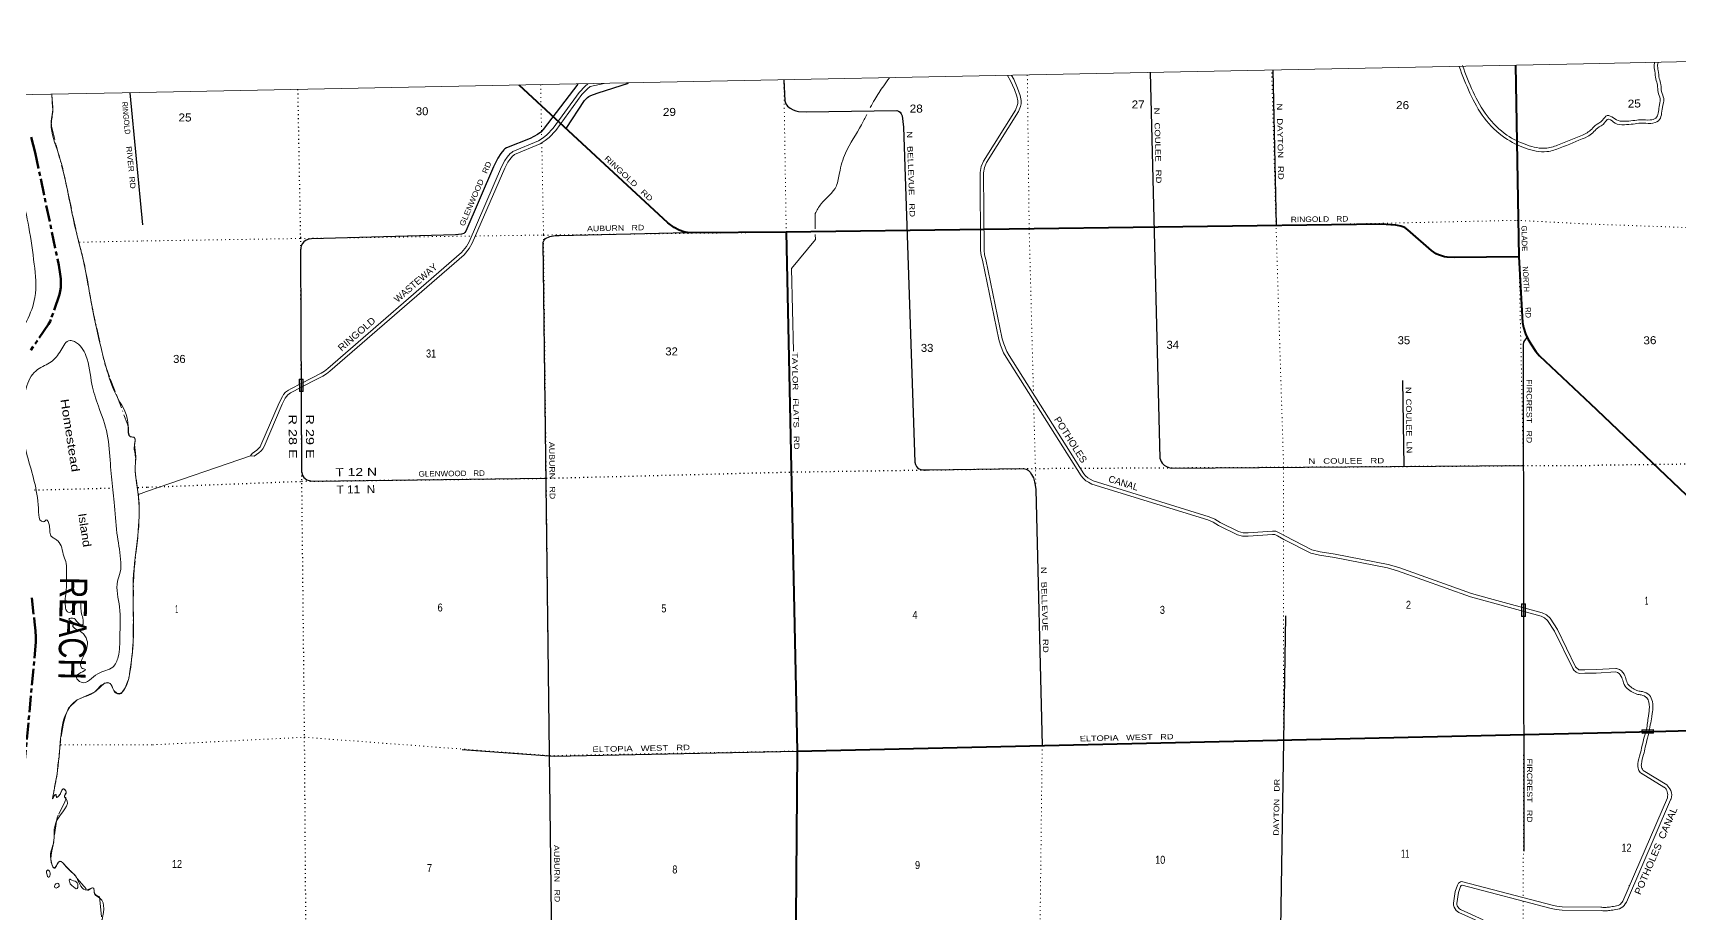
# Model space of a CAD drawing. Header units: feet. Extents: x 245918 to 509309, y -547785 to -360805.
# Drawn here: x 439792 to 475798, y -380048 to -360805 of the extents above; entities that cross this region are included whole.
import ezdxf
from ezdxf.enums import TextEntityAlignment as Align

# ---------------------------------------------------------------- set-up
doc = ezdxf.new("R2010")
doc.units = ezdxf.units.FT
doc.header["$LTSCALE"] = 60
for name, pattern in [('DOT_DASHED', [7.7, 5, -1.2, 0.3, -1.2]), ('DOTTED', [1.5, 0.3, -1.2]), ('LONG_DASH_SHORT_DASH', [9.9, 6, -1.2, 1.5, -1.2])]:
    doc.linetypes.add(name, pattern=pattern)
for name, color, linetype, lineweight in [('11', 7, 'LONG_DASH_SHORT_DASH', 60), ('26', 7, 'Continuous', 40), ('27', 7, 'Continuous', 13), ('29', 7, 'Continuous', 25), ('31', 7, 'Continuous', 13), ('39', 7, 'Continuous', 13), ('4', 7, 'Continuous', 13), ('42', 7, 'Continuous', 53), ('44', 7, 'DOT_DASHED', 13), ('6', 7, 'DOTTED', 25), ('61', 7, 'Continuous', 13), ('7', 7, 'DOTTED', 13)]:
    doc.layers.add(name, color=color, linetype=linetype, lineweight=lineweight)
doc.layers.add('30', color=7, linetype='Continuous')
doc.layers.add('41', color=7, linetype='Continuous')

msp = doc.modelspace()

# ---------------------------------------------------------------- linework, layer by layer
at = {"layer": '11'}
for points in [[(439750.88, -363085.28), (439840.58, -363415.98), (440359.05, -365884.89), (440387.16, -366081.79), (440399.22, -366184.38), (440401.74, -366252.28), (440402.75, -366294.52), (440398.73, -366367.95), (440388.67, -366447.41), (440381.64, -366489.66), (440375.08, -366526.36), (440182.1, -367071.56), (440165.95, -367113.15), (440133.85, -367171.14), (439744.44, -367738.9)], [(439767.11, -373158.59), (439826.09, -373681.97), (439846.36, -373874.16), (439858.42, -374017), (439857.55, -374117.76), (439473.59, -378225.48)]]:
    msp.add_lwpolyline(points, dxfattribs=at)
at = {"layer": '26'}
for p, q in [((472217.21, -361508.81), (472294.44, -365699)), ((456507.9, -376506.94), (474011.6, -376105.28))]:
    msp.add_line(p, q, dxfattribs=at)
for points in [[(456268.57, -365162.21), (454171.21, -365176.14), (454105.78, -365170.61), (454025.23, -365155.99), (453923.86, -365119.12), (453813.81, -365057.77), (453680.9, -364958.73), (450427.96, -361946.68)], [(472294.44, -365699), (470880.29, -365715.93), (470725.33, -365709.4), (470664.93, -365699.32), (470602.49, -365681.01), (470536.56, -365659.03), (470481.19, -365631.32), (470380.74, -365564.27), (469864.56, -365110.01), (469797.73, -365059.19), (469758.85, -365042.02), (469711.03, -365026.91), (469605.83, -365009.97), (469278.16, -364986.4), (456268.57, -365162.21)], [(456268.57, -365162.21), (456507.9, -376506.94), (456296.01, -403035.64), (456488.42, -407562.71)], [(472294.44, -365699), (472375.94, -367133.32), (472393.38, -367247.5), (472438.57, -367380.8), (472486.5, -367489.27), (472552.65, -367600.82), (472665.2, -367766.3), (472746.03, -367860.95), (473863.18, -368913.15)], [(477672.87, -376015.27), (477702.7, -372977.02), (477696.7, -372948.31), (477651.19, -372782.01), (477588.53, -372621.38), (477509.43, -372468.18), (477414.75, -372324.09), (477305.53, -372190.69), (473863.18, -368913.2)], [(474011.6, -376105.28), (475234.98, -376075.2), (477672.87, -376015.27)]]:
    msp.add_lwpolyline(points, dxfattribs=at)
at = {"layer": '29'}
for p, q in [((466914.18, -361617.28), (466981.27, -365017.44)), ((441909.19, -362112.25), (442188.89, -365002.38)), ((469745.59, -368403.68), (469776.73, -370282.03)), ((467187.82, -373551.49), (467062.14, -381505.05))]:
    msp.add_line(p, q, dxfattribs=at)
for points in [[(456215.75, -361832.39), (456235.64, -362291.76), (456257.66, -362357.89), (456294.46, -362403.22), (456351.08, -362451.38), (456417.46, -362486.9), (456475.66, -362510.87), (456537.94, -362522.2), (456706.32, -362533.3), (458685.2, -362497.53), (458726.43, -362513.69), (458757.57, -362539.19), (458783.05, -362573.18), (458801.59, -362619.69), (458832.45, -362866.06), (459081.06, -370188.37), (459093.08, -370241.89), (459114.32, -370281.55), (459142.62, -370314.13), (459175.98, -370337.06), (459209.16, -370348.13), (459258.7, -370355.22), (459404.35, -370358.58), (461453.31, -370327.42), (461515.16, -370343.88), (461568.95, -370375.04), (461602.92, -370406.2), (461635.82, -370456.28), (461676.54, -370533.68), (461699.04, -370619.67), (461710.51, -370689.5), (461726.39, -370789.8), (461867.07, -376383.96)], [(464225.2, -361671.81), (464442.26, -370102.67), (464468.08, -370173.9), (464490.73, -370210.73), (464508.71, -370227.84), (464533.2, -370253.22), (464584.16, -370287.22), (464635.12, -370307.05), (464690.47, -370318.56), (472392.06, -370263.25)], [(451711.86, -361921.46), (450951.11, -362918.09), (450898.29, -362972.63), (450827.51, -363026.46), (450667.01, -363112.55), (450148.03, -363315.41), (450111.23, -363338.08), (450089.96, -363357.09), (450023.46, -363442.89), (449961.69, -363544.41), (449865.4, -363731.08), (449259.05, -365139.8), (449236.4, -365170.96), (449216.58, -365187.96), (449166.66, -365204.97), (449036.97, -365219.62), (445881.49, -365304.12), (445823.43, -365310.34), (445768.24, -365332.45), (445720.68, -365372.64), (445688.97, -365408.94), (445660.66, -365462.76), (445652.16, -365502.42), (445644.7, -365574.97), (445667.81, -370389.77), (445677.64, -370454.34), (445691.79, -370488.33), (445717.27, -370522.33), (445746.94, -370548.82), (445785.22, -370573.32), (445836.18, -370590.32), (445870.15, -370595.98), (445959.96, -370602.77), (451018.27, -370541.15)], [(451453.17, -362895.97), (451858.3, -362279.37), (451897.68, -362234.66), (451918.92, -362216.25), (451950.06, -362195), (451992.54, -362175.17), (452051.99, -362152.51), (452155.03, -362116.77), (452819.41, -361899.64)], [(451157.19, -381859.73), (450954.9, -365377.75), (450971.88, -365338.09), (451005.86, -365298.43), (451096.46, -365258.76), (451215.36, -365236.1), (451298.72, -365230.38), (454105.78, -365170.61)], [(472470, -367461.44), (472415.2, -367530.78), (472395.39, -367567.61), (472389.44, -367613.58), (472400.41, -378697.69)], [(449183.19, -376469.69), (451191.63, -376614.05), (456507.9, -376506.94)]]:
    msp.add_lwpolyline(points, dxfattribs=at)
at = {"layer": '31'}
for p, q in [((445701.88, -368647.3), (445619.38, -368647.84)), ((445700.08, -368372.3), (445701.88, -368647.3)), ((472436.25, -373287.66), (472436.25, -373562.66)), ((472436.25, -373562.66), (472353.75, -373562.66)), ((472395, -373425.16), (472395.43, -373425.16))]:
    msp.add_line(p, q, dxfattribs=at)
for points in [[(445619.38, -368647.84), (445617.58, -368372.84), (445700.08, -368372.3)], [(472353.75, -373562.66), (472353.75, -373287.66), (472436.25, -373287.66)]]:
    msp.add_lwpolyline(points, dxfattribs=at)
for points in [[(445627.32, -368639.79), (445625.62, -368380.78), (445692.13, -368380.34), (445693.83, -368639.35)], [(472361.75, -373554.66), (472361.75, -373295.66), (472428.25, -373295.66), (472428.25, -373554.66)]]:
    msp.add_lwpolyline(points, close=True, dxfattribs=at)
at = {"layer": '39'}
for p, q in [((475338.48, -361454.54), (475338.76, -361444.41)), ((451977.52, -361974.6), (452285.45, -361909.93)), ((473757.52, -363005.57), (473741.08, -363010.81)), ((473794.38, -363071.42), (473742.59, -363095.32)), ((456903.04, -365084.91), (456898.66, -364754.95)), ((442300.75, -370821.24), (444549.34, -370050.69)), ((444549.34, -370050.69), (444587.43, -369997.78)), ((444549.34, -370050.69), (444629.71, -370059.73)), ((474411.8, -374700.82), (473982.86, -374724.48)), ((474415.93, -374775.71), (473984.67, -374799.5)), ((474390.06, -374773.66), (474390.15, -374773.67)), ((475529.74, -377240.95), (475014.55, -376927.43)), ((475463.64, -377292.72), (474965.89, -376989.41)), ((474570.19, -379784.82), (475545.35, -377525.96)), ((474646.9, -379812.56), (475610.68, -377574.26)), ((474702.76, -379442.82), (474702.13, -379445.14))]:
    msp.add_line(p, q, dxfattribs=at)
for points in [[(461105.68, -361734.69), (461176.78, -361851.58), (461259.26, -362041.83), (461309.67, -362190.83), (461330.72, -362289.72), (461332.58, -362344.4), (461321.12, -362387.95), (461279.91, -362490.29), (460584.12, -363605.18), (460533, -363724.28), (460510.61, -363856.66), (460519.34, -365559.2), (460532.99, -365668.04), (460559.08, -365775.55), (460917.89, -367510.95), (460954.36, -367629.13), (461023.28, -367799.76), (461079.55, -367895.6), (462718.1, -370485.96), (462759.91, -370536.62), (462824.06, -370596.22), (462879.05, -370628.31), (462951.21, -370667.13), (465493.75, -371452.9), (465610.02, -371503.92), (465723.23, -371571.77), (466136.96, -371778.98), (466251.52, -371806.49), (466372.5, -371810.63), (466904.26, -371770.74), (466957.17, -371774.4), (467016.74, -371801.9), (467153.44, -371877.02), (467742.29, -372179.84), (467933.17, -372223.66), (468263.6, -372275.07), (469417.19, -372496.89), (469642.32, -372562.9), (471236.62, -373130.24), (471634.19, -373242.76), (472778.1, -373553.39), (472854.42, -373589.8), (472920.81, -373648.33), (473073.29, -373885.93), (473470.72, -374701.51), (473494.22, -374734.5), (473544.03, -374779.44), (473576.1, -374797.78), (473618.33, -374807.78), (473738.43, -374804.68), (473984.67, -374799.5)], [(461197.83, -361732.84), (461243.54, -361817.01), (461329.31, -362014.85), (461382.12, -362170.94), (461405.45, -362280.57), (461407.91, -362352.85), (461392.45, -362411.59), (461347.02, -362524.41), (460650.78, -363640.03), (460605.45, -363745.63), (460585.64, -363862.77), (460594.32, -365554.32), (460606.88, -365654.49), (460632.27, -365759.11), (460990.61, -367492.26), (461025.09, -367603.98), (461090.75, -367766.55), (461143.6, -367856.56), (462778.96, -370441.87), (462814.59, -370485.05), (462869.03, -370535.63), (462915.73, -370562.88), (462980.32, -370597.63), (465519.98, -371382.51), (465644.5, -371437.15), (465759.35, -371505.98), (466162.85, -371708.06), (466261.66, -371731.79), (466370.97, -371735.53), (466904.04, -371695.55), (466976.09, -371700.53), (467050.56, -371734.91), (467188.66, -371810.79), (467768.23, -372108.84), (467947.34, -372149.96), (468276.45, -372201.17), (469434.86, -372423.91), (469665.46, -372491.53), (471259.43, -373058.75), (471654.23, -373170.49), (472804.29, -373482.78), (472896.16, -373526.62), (472978.27, -373599), (473138.78, -373849.12), (473535.42, -374663.06), (473550.55, -374684.31), (473588.27, -374718.34), (473603.93, -374727.3), (473626.13, -374732.55), (473736.67, -374729.7), (473982.86, -374724.48)], [(451929.27, -361917.18), (451868.11, -361968.57), (451739.13, -362104.5), (451168.88, -362890.09), (451034.16, -363032.12), (450951.68, -363098.59), (450850.87, -363160.48), (450290.92, -363399.82), (450264.37, -363417.2), (450232.29, -363442.41), (450161.98, -363523.91), (450115.45, -363593.69), (450043.22, -363730.26), (449331.21, -365370.89), (449274.64, -365475.55), (449169.04, -365602.51), (446238.99, -368143.61), (446167.97, -368198.62), (446093.74, -368246.08), (445882.25, -368354.19), (445432.54, -368583.71), (445382.27, -368612.64), (445317.98, -368659.35), (445274.61, -368708), (445246.96, -368751.03), (445175.23, -368889.7), (444779.58, -369816.89), (444761.25, -369853.55), (444728.8, -369889.47), (444687.94, -369929.19), (444587.43, -369997.78)], [(451977.52, -361974.6), (451919.6, -362023.27), (451796.93, -362152.55), (451226.68, -362938.13), (451085.12, -363087.37), (450995.01, -363160), (450885.41, -363227.28), (450326.47, -363466.19), (450308.16, -363478.17), (450284.34, -363496.9), (450221.8, -363569.38), (450179.97, -363632.13), (450110.87, -363762.77), (449398.72, -365403.71), (449337.07, -365517.77), (449222.79, -365655.17), (446286.56, -368201.63), (446211.22, -368259.99), (446131.1, -368311.22), (445916.37, -368420.98), (445468.31, -368649.66), (445423.13, -368675.66), (445368.59, -368715.28), (445334.52, -368753.51), (445311.96, -368788.61), (445243.12, -368921.69), (444847.67, -369848.41), (444823.76, -369896.24), (444782.82, -369941.55), (444735.57, -369987.49), (444629.71, -370059.73)], [(456429.67, -367765.38), (456383.29, -365951.73), (456906.21, -365324.22), (456904.76, -365214.67)], [(474089.96, -379918.78), (473243.79, -379911.65), (473124.9, -379899.17), (473018.48, -379875.19), (471066.01, -379362.01), (471037.68, -379360.51), (471014.77, -379365.09), (470974.72, -379394.56), (470948.33, -379436.15), (470901.42, -379577.6), (470861.26, -379830.41), (470861.26, -379873.96), (470878.38, -379920.35), (470923.12, -379988.57), (470948.33, -380013.79), (470983.59, -380036.39), (471470.14, -380257.31)], [(474094.35, -379994.5), (473239.55, -379986.62), (473112.7, -379973.3), (473000.7, -379948.06), (471054.37, -379436.5), (471044.95, -379436), (471030.51, -379446.63), (471016.61, -379468.53), (470974.53, -379595.4), (470936.26, -379836.33), (470936.26, -379860.56), (470945.78, -379886.37), (470981.61, -379941), (470995.64, -379955.03), (471019.51, -379970.33), (471515.23, -380195.41)]]:
    msp.add_lwpolyline(points, dxfattribs=at)
for points in [[(475263.28, -361446.1), (475251.6, -361495.08), (475266.93, -361637.44), (475291.01, -361811.75), (475324.23, -361947.65), (475339.84, -362102.06), (475385.3, -362247.73), (475361.18, -362417.14), (475286.79, -362666.13), (475167.5, -362707.12), (474954.95, -362702.06), (474787.07, -362722.09), (474605.02, -362736.41), (474425.96, -362706.45), (474289.71, -362621.21), (474227.34, -362610.61), (474121.51, -362713.6), (473963.83, -362827.86), (473862, -362930.75), (473757.52, -363005.57)], [(475338.48, -361454.53), (475327.56, -361499.97), (475341.38, -361628.29), (475364.78, -361797.68), (475398.32, -361934.91), (475413.7, -362086.96), (475461.94, -362241.54), (475434.64, -362433.25), (475347.62, -362724.53), (475179.16, -362782.42), (474958.52, -362777.17), (474794.46, -362796.74), (474601.72, -362811.9), (474398.85, -362777.96), (474262.51, -362692.66), (474252.34, -362690.93), (474169.92, -362771.14), (474012.81, -362884.99), (473910.84, -362988.03), (473794.38, -363071.42)], [(458107.82, -362436.36), (458203.19, -362261.74), (458400, -361961.61), (458524.9, -361786.38)], [(470985.62, -361535.84), (471537.56, -362663.29), (471989.05, -363100.05), (472441.92, -363324.52), (472908.18, -363400.23), (473198.72, -363317.02), (473742.59, -363095.32)], [(471059.16, -361517.11), (471599.13, -362618.5), (472032.81, -363038.03), (472465.1, -363252.3), (472903.65, -363323.51), (473174.03, -363246.08), (473757.52, -363005.57)], [(438489.08, -362169.55), (438415.77, -362544.07), (438486.69, -362827.32), (438593.77, -363354.34), (438615.3, -363806.67), (438621.11, -364157.11), (438652.84, -364861.66), (438668.15, -365544.45), (438708.3, -365908.34), (438805.99, -366111.02), (438815.52, -366565.56), (438855.63, -367412.18), (438799.56, -367541.32), (438658.36, -367741.98), (438626.69, -368010.92), (438757.76, -368653.72), (438815.05, -368841.05), (438940.69, -368670.69), (438959.79, -368369.91), (439054.19, -368009.79), (439136.68, -367900.24), (439278.1, -367713.6), (439655.33, -367100.37), (439835.53, -366588.58), (439819.42, -365857.73), (439701.72, -365052.46), (439401.01, -363619.28), (439174.76, -362561.44), (439095.35, -362376.54), (438989.46, -362160.27)], [(442035.41, -370471.84), (442025.6, -370363.84), (442033.44, -370231.5), (442039.41, -370107.21), (442012.67, -369825.23), (442009.82, -369653.01), (441955.37, -369637.9), (441925.18, -369632.39), (441875.25, -369404.88), (441656.62, -368807.61), (441409.36, -368178.77), (441274.3, -367658.22), (441098.54, -366861.94), (440893.76, -365767.68), (440741.28, -365165.3), (440469.21, -363885.88), (440345.24, -363429.24), (440192.23, -362794.83), (440226.17, -362495.63), (440217.02, -362321.57), (440206.19, -362134.19)], [(456898.66, -364754.95), (457029.32, -364544.27), (457365.46, -364149.15), (457434.12, -363865.6), (457566.93, -363431.45), (457915.21, -362812.61), (458030.53, -362588.12)], [(441540.94, -370792.57), (441485.34, -370222.63), (441418.49, -369578.76), (441223.64, -368963.07), (441081.27, -368486.71), (440952.44, -367857.9), (440702.54, -367553.6), (440603.75, -367527.21), (440400.65, -367746.93), (440191.99, -367994.79), (439893.72, -368164.02), (439753.68, -368312.59), (439602.21, -368741.77), (439542.03, -369107.33), (439693.67, -370144.39), (439915.2, -371280.43), (439980.75, -371481.65), (440045.03, -371484.58), (440082.62, -371451.91), (440150.96, -371578.96), (440203.1, -371818.46), (440270.11, -371865.41), (440339.13, -371912.33), (440467.07, -372244.71), (440519.85, -372402.07), (440523.76, -372638.36), (440518.09, -373023.05), (440495.32, -373223.73), (440501.15, -373333.81), (440522.84, -373431.59), (440581.76, -373474.68), (440697.9, -373336.53), (440782.72, -373246.98), (440820.82, -373244.34), (440840.6, -373348.17), (440887.68, -373645.84), (440877.26, -373744.16), (440765.94, -373687.93), (440690.33, -373607.07), (440580.14, -373618.93), (440625.08, -373666.25), (440688.24, -373723.28), (440666.73, -373757.69), (440742.44, -373844.56), (440859.95, -373910.71), (440973.13, -374079.08), (440908.43, -374414.67), (440838.1, -374652.2), (440854.71, -374685.98), (440939.65, -374724.62), (440836.37, -374790.45), (440743.79, -374896.15), (440845.91, -375002.61), (441210.13, -374816.25), (441536.92, -374672.58), (441655.65, -374448.26), (441692.43, -374002.96), (441685.74, -373356.08), (441642.25, -372789.94), (441699.26, -372596.7), (441708.57, -372310.1), (441628.89, -371740.56), (441569.53, -371064.51), (441540.94, -370792.57)], [(440371.24, -407879.58), (440209.28, -407236.57), (440170.13, -406932.76), (440109.16, -406523.15), (440039.22, -405935.41), (439970.63, -405672.16), (439951.03, -405215.78), (439921.07, -404739.55), (439858.16, -404091.61), (439841.7, -403460.92), (439904.08, -402258.04), (439915.52, -401372.49), (440027.98, -400527.32), (440095.83, -399897.23), (440259.15, -398850.9), (440357.95, -398150.18), (440512.91, -396962.27), (440549.54, -396330.15), (440625.27, -395383.49), (440662.99, -394509.52), (440685.76, -394066.46), (440760.59, -393251.97), (440778.46, -392638.25), (440769.3, -392390.9), (440798.59, -391182.17), (440808.13, -390424.85), (440868.5, -389706.74), (440832.27, -389579.15), (440886.62, -389345.89), (440941.78, -388798.13), (440991.82, -388304.54), (441031.47, -387911.28), (440994.33, -387849.8), (440947.51, -387810.52), (440997.91, -387581.33), (441036.47, -387364.36), (441086.64, -387121.15), (441157.48, -386793.46), (441158.32, -386601.16), (441245.98, -386076.89), (441254.54, -385866.43), (441329.98, -385694.9), (441420.33, -384848.1), (441402.88, -384157.34), (441433.81, -383722.15), (441422.36, -383151.47), (441435.46, -382478.63), (441407.99, -381782.39), (441447.38, -381510.54), (441353.69, -380943.24), (441292.36, -380269.23), (441255.18, -379721.01), (441139.18, -379624.8), (441113.05, -379501.04), (440975.22, -379541.4), (440745.98, -379272.81), (440519.27, -379036.23), (440374.81, -378918.46), (440317.81, -378991.52), (440270.85, -379064.42), (440181.32, -378869.61), (440243.54, -378506.02), (440307.96, -378032.22), (440512.57, -377540.05), (440479.73, -377496.54), (440518.24, -377397.74), (440452.9, -377330.73), (440392.52, -377441.91), (440341.31, -377500.85), (440311.54, -377521.38), (440292.42, -377457.6), (440252.76, -377486.3), (440223.69, -377548.89), (440252.71, -377362.12), (440306.43, -377090.8), (440390.05, -376322.23), (440531.51, -375652.85), (440759.97, -375388.64), (441156.33, -375203.74), (441342.16, -375032.38), (441480.55, -375026.06), (441559.45, -375184.99), (441675.09, -375259.17), (441824.97, -375098.43), (441919.47, -374744.31), (441983.3, -374114.28), (441982.11, -372950.52), (441986.92, -372756.14), (442087.55, -371803.01), (442101.76, -370963.48), (442035.41, -370471.84)], [(442097.02, -370901.4), (442180.43, -370866.02), (442300.75, -370821.24)], [(474411.8, -374700.82), (474448.42, -374705.45), (474597.77, -374828.24), (474641.81, -374953.28), (474697.21, -375064.77), (474791.74, -375137.37), (474897.37, -375189.01), (474994.47, -375206.93), (475148.94, -375284.96), (475213.12, -375422.49), (475216.22, -375652.01), (475199.52, -375756.93), (475137.58, -376114.89)], [(474413.55, -374776.64), (474417.52, -374777.14), (474533.98, -374872.89), (474572.6, -374982.54), (474637.77, -375113.68), (474752.03, -375201.44), (474873.66, -375260.9), (474970.27, -375278.73), (475091.95, -375340.2), (475138.34, -375439.61), (475141.14, -375646.58), (475125.4, -375745.45), (475081.99, -376033.91), (475058.38, -376120.41)], [(475059.18, -376116.82), (475035.79, -376201.83), (474986.37, -376404), (474948.03, -376565.7), (474897.03, -376786), (474909.85, -376906.3), (474965.89, -376989.41), (474978.55, -376997.16)], [(475137.82, -376113.72), (475108.39, -376220.69), (475059.29, -376421.56), (475021.05, -376582.81), (474972.95, -376790.61), (474982.45, -376879.82), (475014.55, -376927.43)], [(475463.64, -377292.72), (475478.11, -377298.99), (475540.43, -377394.01), (475545.35, -377525.96)], [(475529.74, -377240.95), (475614.6, -377370.34), (475621.44, -377553.83), (475610.68, -377574.26)], [(440155.64, -379258.64), (440159.84, -379148.4), (440114.97, -379105.08), (440089.31, -379131.55), (440104.65, -379209.41), (440129.66, -379265.08), (440155.64, -379258.64)], [(440330.46, -379391.93), (440268.99, -379437.02), (440271.89, -379491.05), (440332.12, -379492.05), (440363.66, -379457.47), (440354.97, -379417.56), (440330.31, -379392.04)], [(440644.49, -379446.77), (440588.72, -379351.56), (440594.04, -379309.4), (440644.5, -379326.59), (440759.87, -379384.75), (440762, -379512.91), (440643.85, -379445.67)], [(474570.19, -379784.82), (474491.61, -379868.92), (474362.16, -379904.12), (474244.26, -379918.95), (474166.23, -379924.8), (474089.63, -379918.73)], [(474646.9, -379812.56), (474531.86, -379935.7), (474376.75, -379977.88), (474251.75, -379993.6), (474166.07, -380000.02), (474091.71, -379994.13)]]:
    msp.add_spline(points, degree=3, dxfattribs=at)
at = {"layer": '4'}
msp.add_lwpolyline([(252658.03, -364975.08), (284238.76, -364605.82), (315818.96, -364193.12), (347398.55, -363736.98), (378977.49, -363237.41), (410555.7, -362694.39), (442133.15, -362107.94), (473709.75, -361478.06), (505285.47, -360804.74), (509308.75, -543581.54), (477481.62, -544260.21), (445653.59, -544895.11), (413824.71, -545486.24), (381995.06, -546033.57), (350164.67, -546537.12), (318333.63, -546996.89), (286501.99, -547412.88), (254669.8, -547785.08)], close=True, dxfattribs=at)
msp.add_lwpolyline([(252658.03, -364975.08), (284238.76, -364605.82), (315818.96, -364193.12), (347398.55, -363736.98), (378977.49, -363237.41), (410555.7, -362694.39), (442133.15, -362107.94), (473709.75, -361478.06), (505285.47, -360804.74), (509308.75, -543581.54), (477481.62, -544260.21), (445653.59, -544895.11), (413824.71, -545486.24), (381995.06, -546033.57), (350164.67, -546537.12), (318333.63, -546996.89), (286501.99, -547412.88), (254669.8, -547785.08)], close=True, dxfattribs=at)
at = {"layer": '44'}
for points in [[(440206.53, -362143.15), (440225.71, -362486.55), (440189.23, -362733.69), (440201.47, -362842.55), (440297.82, -363250.61), (440468.45, -363882.8), (440572.19, -364350.13), (440766.19, -365267.69), (440857.9, -365616.25), (440892.01, -365759.65), (440948.53, -366041.72), (441088.28, -366811.92), (441275.34, -367662.75), (441366.49, -368039.43), (441478.18, -368365.47), (441622.08, -368719.11), (441858.06, -369357.34), (441876.13, -369407.4), (441882.38, -369434.67), (441884.87, -369536.61), (441888.29, -369567.17), (441895.87, -369592.77), (441907.43, -369613.45), (441920.66, -369628.39), (441929.77, -369635.22), (441942.16, -369637.14), (441970.47, -369639.53), (441996.4, -369642.99), (442006.04, -369648.96), (442012.44, -369656.44), (442022.92, -369675.19), (442031.18, -369707.19), (442012.95, -369803.88), (442033.03, -369990.04), (442039.17, -370064.87), (442036.39, -370177), (442025.23, -370321.47), (442025.62, -370364.02), (442033.42, -370449.93), (442057.91, -370638.54), (442105.55, -370993.55), (442116.74, -371132.36), (442116.53, -371381.86), (442079.3, -371898.68), (442004.48, -372523.16), (441980.9, -373263.22), (441981.54, -374178.34), (441949.47, -374521.04), (441878.06, -374958.96), (441812.32, -375122.51), (441741.78, -375216.09), (441699.67, -375248.5), (441631.74, -375248.95), (441559.79, -375185.32), (441489.83, -375034.11), (441425.41, -375009.91), (441356.46, -375024.21), (441164.57, -375198.38), (441085.02, -375241.25), (440760.08, -375388.56), (440573.28, -375568.53), (440511.79, -375713.02), (440462.59, -375894.61), (440394.54, -376286.92), (440320.11, -377003.3), (440240.72, -377427.99)], [(440240.72, -377427.99), (440228.1, -377511.6), (440224.24, -377551.27), (440246.12, -377496.86), (440254.66, -377484.21), (440277.65, -377466.28), (440291.62, -377458.03), (440296.02, -377458.19), (440298.02, -377462.52), (440298.02, -377462.52), (440304.64, -377516.78), (440309.96, -377522.01), (440317.8, -377517.8), (440342.11, -377500), (440385.46, -377451), (440405.55, -377420.24), (440440.54, -377344.28), (440449.66, -377333.06), (440456.66, -377329.58), (440469.44, -377334.51), (440482.2, -377346.17), (440495.29, -377362.09), (440513.2, -377388.94), (440520.12, -377402), (440521.45, -377409.44), (440518.29, -377424.41), (440486.05, -377473.25), (440481.39, -377482.99), (440479.46, -377492.43), (440483.44, -377504.24), (440508.64, -377527.97), (440512.7, -377536.36), (440507.89, -377559.89), (440488.2, -377618.13), (440344.02, -377908.25), (440323.59, -377964.25), (440307.14, -378037.88), (440245.29, -378494), (440208.2, -378685.63), (440189.89, -378784.39), (440181.23, -378872.23), (440192.04, -378944.03), (440230.35, -379034.04), (440255.65, -379061.45), (440273.31, -379063.45), (440354.22, -378935.84), (440387.19, -378916.47), (440436.84, -378944.76), (440761.41, -379289.46), (440971.42, -379537.22), (440986.39, -379548), (441005.32, -379545.42), (441072.14, -379503.63), (441101.81, -379495.3), (441122.12, -379514.15), (441136.08, -379619.47), (441167.1, -379647.87), (441232.8, -379684.99), (441249.71, -379703.73), (441263.99, -379827.89), (441351.2, -380917.3)]]:
    msp.add_lwpolyline(points, dxfattribs=at)
at = {"layer": '6'}
for p, q in [((439825.62, -370797.11), (441538.46, -370754.64)), ((442088.31, -370741), (442299.32, -370735.77))]:
    msp.add_line(p, q, dxfattribs=at)
for points in [[(445581.61, -362041.27), (445641.04, -365264.67), (445666.23, -370559.51), (445726.15, -376203.81), (445764.74, -381678.73), (445786.97, -386893.83), (445809.17, -392230.99), (445846.64, -397616.07), (445864.08, -400631.15)], [(442299.32, -370735.77), (445668.53, -370607.65), (451018.27, -370541.15), (456412.23, -370403.13), (461717.85, -370325.71), (462609.78, -370321.39)], [(462710.6, -370320.9), (467137.99, -370299.45), (472392.06, -370263.25), (473891, -370261.3)], [(490170.95, -370207.72), (487770.04, -370250.42), (482491.67, -370356.3), (477728.55, -370210.88), (473891, -370261.3)]]:
    msp.add_lwpolyline(points, dxfattribs=at)
at = {"layer": '61'}
for p, q in [((474987.09, -376119.32), (474985.12, -376044.34)), ((475237.01, -376112.76), (474987.09, -376119.32))]:
    msp.add_line(p, q, dxfattribs=at)
msp.add_lwpolyline([(474985.12, -376044.34), (475235.04, -376037.78), (475237.01, -376112.76)], dxfattribs=at)
msp.add_lwpolyline([(474994.87, -376111.11), (474993.32, -376052.12), (475227.25, -376045.98), (475228.8, -376104.97)], close=True, dxfattribs=at)
at = {"layer": '7'}
for p, q in [((450897.22, -361937.47), (450919.62, -363114.68)), ((473782.04, -364980.71), (477668.53, -365120.77)), ((440805.81, -365380.4), (442195.65, -365353.29)), ((474986.01, -376081.32), (474011.6, -376105.28)), ((440396.18, -376369.75), (442407.83, -376370.37)), ((472387.8, -379790.8), (472384.06, -380930.1))]:
    msp.add_line(p, q, dxfattribs=at)
for points in [[(456488.42, -407562.71), (456292.23, -403032.32), (456338.06, -397686.76), (456376.99, -392357.26), (456421.66, -387059.9), (456465.19, -381747.71), (456505.28, -376506.54), (456374.68, -370405.87), (456268.57, -365162.21), (456215.75, -361832.39)], [(461541.64, -361725.92), (461582.78, -365094.99), (461675.88, -368686.73)], [(467147.54, -371788.12), (467148.11, -370305.03), (466981.27, -365017.44), (466886.91, -361667.32)], [(472217.21, -361508.81), (472279.53, -364903.79), (472392.06, -370263.25), (472399.79, -376141.04), (472388.09, -379703.69)], [(450921.49, -363213.16), (450959.71, -365222.09), (451018.27, -370541.15), (451090.3, -376607.28), (451157.19, -381859.73), (451160.91, -382580.61)], [(449473.97, -365245.1), (450959.86, -365224.2), (456268.57, -365162.21), (461587.27, -365085.44), (466981.27, -365017.44), (472250.1, -364902.25), (473782.04, -364980.71)], [(442195.65, -365353.29), (445638.75, -365299.05), (449380.03, -365246.42)], [(461680.28, -368856.36), (461719.54, -370370.84), (461867.07, -376383.96), (461804.87, -381626.85), (461762.09, -386964.1), (461763.81, -387377.16)], [(467061.63, -384007.54), (467062.14, -381505.05), (467145.84, -376260.51), (467147.51, -371882.1)], [(495107.4, -375595.76), (493118.17, -375654.52), (487877.16, -375815.81), (482589.02, -375931.97), (477672.87, -376015.27), (475234.98, -376075.2)], [(442407.83, -376370.37), (445726.15, -376203.81), (451092.59, -376604.99), (456509.86, -376505.4), (461867.07, -376383.96), (467141.25, -376262.81), (472398.65, -376141.04), (474011.6, -376105.28)]]:
    msp.add_lwpolyline(points, dxfattribs=at)

# ---------------------------------------------------------------- texts
at = {"layer": '27'}
for s, rotation, width, p in [('RINGOLD   RD', 317.202, 1.25, (452279.25, -363565.48)), ('RINGOLD   RD', 0.774, 1.15, (467304.17, -364943.76)), ('NORTH', 273.252, 0.95, (472375.01, -365911.13)), ('RD', 273.252, 0.85, (472430.14, -366805.04)), ('TAYLOR   FLATS   RD', 271.209, 1.3, (456393.89, -367783.55)), ('ELTOPIA   WEST   RD', 1.315, 1.25, (462690.44, -376295.05))]:
    msp.add_text(s, height=120, rotation=rotation, dxfattribs=dict(at, width=width)).set_placement(p)
msp.add_text('GLADE', height=120, rotation=271.056, dxfattribs=at).set_placement((472350.2, -365017.27))
at = {"layer": '30'}
for s, width, p in [('RINGOLD', 0.95, (441772.46, -362671.84)), ('RIVER  RD', 1.15, (441876.96, -363751.67))]:
    msp.add_text(s, height=120, rotation=275.528, dxfattribs=dict(at, width=width)).set_placement(p, align=Align.CENTER)
at = {"layer": '31'}
for s, rotation, width, p in [('N   COULEE   RD', 271.475, 1.3, (464336.32, -363268.13)), ('N   DAYTON   RD', 271.13, 1.3, (467015.07, -363181.56)), ('N   BELLEVUE   RD', 271.945, 1.3, (458937.37, -363893.27)), ('GLENWOOD   RD', 66.712, 1.15, (449525.65, -364343.38)), ('AUBURN   RD', 1.22, 1.2, (452538.07, -365130.75)), ('N  COULEE  LN', 270.95, 1.25, (469829.99, -369271.51)), ('FIRCREST   RD', 270.057, 1.2, (472460.89, -369074.42)), ('AUBURN   RD', 270.703, 1.2, (451089.34, -370373.52)), ('N   COULEE   RD', 0.411, 1.3, (468518.89, -370221.07)), ('GLENWOOD   RD', 0.698, 1.1, (448952.49, -370496.31)), ('N   BELLEVUE   RD', 271.441, 1.3, (461862.55, -373419.57)), ('ELTOPIA   WEST   RD', 1.154, 1.3, (453097.05, -376505.65)), ('FIRCREST   RD', 270.057, 1.2, (472469.1, -377369.43)), ('DAYTON   DR', 89.095, 1.2, (467051.69, -377735.98)), ('AUBURN   RD', 270.703, 1.2, (451194.38, -379185.92))]:
    msp.add_text(s, height=120, rotation=rotation, dxfattribs=dict(at, width=width)).set_placement(p, align=Align.CENTER)
at = {"layer": '41'}
for s, rotation, p in [('WASTEWAY', 40.934, (447769.46, -366710.21)), ('CANAL', 342.826, (463303.11, -370617.8))]:
    msp.add_text(s, height=150, rotation=rotation, dxfattribs=at).set_placement(p)
for s, rotation, width, p in [('RINGOLD', 40.934, 1.1, (446542.06, -367774.68)), ('POTHOLES', 302.316, 1.05, (462118.53, -369254.22)), ('POTHOLES  CANAL', 66.704, 1.1, (474951.59, -379662.42))]:
    msp.add_text(s, height=150, rotation=rotation, dxfattribs=dict(at, width=width)).set_placement(p)
at = {"layer": '42'}
for s, width, p in [('Homestead', 1.3, (440392.04, -368820.24)), ('Island', 1.15, (440777.63, -371320.3))]:
    msp.add_text(s, height=181.5, rotation=278.809, dxfattribs=dict(at, width=width)).set_placement(p)
at = {"layer": '44', "width": 0.8}
msp.add_text('REACH', height=600, rotation=269.046, dxfattribs=at).set_placement((440365.45, -373818.48), align=Align.CENTER)
at = {"layer": '6'}
for s, rotation, width, p in [('R 28 E', 270.275, 1.35, (445386.85, -369148.61)), ('R 29 E', 270.275, 1.35, (445761.85, -369146.85)), ('T 12 N', 0.698, 1.3, (446406.15, -370497.33)), ('T 11  N', 0.698, 1.1, (446433.84, -370875.99))]:
    msp.add_text(s, height=175, rotation=rotation, dxfattribs=dict(at, width=width)).set_placement(p)
at = {"layer": '7'}
for s, width, p in [('25', 1.1, (442975.19, -362740.78)), ('30', 1.05, (448167.11, -362604.17)), ('29', 1.1, (453570.41, -362619.31)), ('28', 1.1, (458968.97, -362546.04)), ('27', 1.1, (463822.43, -362456.58)), ('26', 1.1, (469606.51, -362470.99)), ('33', 1.05, (459213.84, -367778.37)), ('34', 1.05, (464586.07, -367710.51)), ('35', 1.05, (469641.87, -367610.78)), ('36', 1.05, (442858.83, -368019.6)), ('31', 0.85, (448390.54, -367901.37)), ('32', 1.05, (453624.72, -367855.63)), ('1', 0.4, (442905.21, -373489.2)), ('6', 0.85, (448642.92, -373454.3)), ('5', 0.85, (453536.47, -373474.29)), ('3', 0.85, (464441.16, -373506.43)), ('2', 0.85, (469823.04, -373396.04)), ('4', 0.85, (459028.86, -373615.64)), ('11', 0.65, (469713.99, -378837.51)), ('12', 0.85, (474536.87, -378706.37)), ('12', 0.85, (442831.87, -379062.64)), ('7', 0.85, (448411.64, -379149.57)), ('8', 0.85, (453776.73, -379182.21)), ('9', 0.85, (459085.03, -379085.08)), ('10', 0.85, (464337.65, -378970.91))]:
    msp.add_text(s, height=175, dxfattribs=dict(at, width=width)).set_placement(p)
for s, width, p in [('25', 1.1, (474676.98, -362439.75)), ('36', 1.1, (475017.83, -367615.29)), ('1', 0.45, (475052.26, -373306.53))]:
    msp.add_text(s, height=175, rotation=1.345, dxfattribs=dict(at, width=width)).set_placement(p)

doc.saveas('drawing.dxf')
